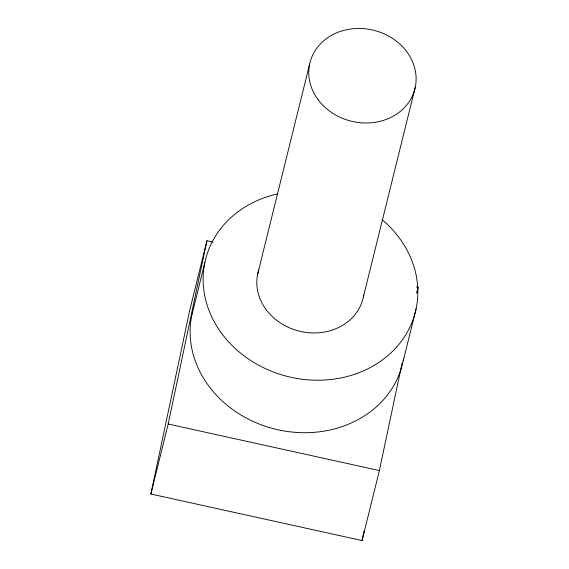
<?xml version="1.0" encoding="UTF-8"?>
<svg xmlns="http://www.w3.org/2000/svg" width="569" height="569" viewBox="0 0 569 569"><rect width="100%" height="100%" fill="white"/><g stroke="black" fill="none" stroke-linecap="round" stroke-linejoin="round"><path stroke-width="0.85" d="M402.155 362.858L379.381 470.57L362.062 540.55L150.87 494.013L189.619 310.724L206.938 240.744L212.998 242.081M150.87 494.013L168.189 424.026L206.938 240.744M362.062 540.55L364.082 530.998M416.842 293.362L418.13 287.281L416.401 286.904M204.883 262.401L191.895 314.892A108.138 93.65 13.9 0 0 278.113 429.801A108.138 93.65 13.9 0 0 403.087 361.429L416.074 308.939M257.679 274.038L309.636 64.084M363.278 297.31L415.235 87.356M416.864 292.402L418.13 287.281M168.189 424.026L379.381 470.57M363.733 294.735A54.069 46.829 13.9 0 1 299.806 331.265A54.069 46.829 13.9 0 1 258.81 269.82M382.091 219.62A108.138 93.65 13.9 0 1 376.607 363.897A108.138 93.65 13.9 0 1 215.587 324.174A108.138 93.65 13.9 0 1 277.764 193.887M192.08 314.038A108.138 93.65 13.9 0 1 192.685 311.499M403.585 358.868A108.138 93.65 13.9 0 1 403.257 360.582M318.256 99.895A54.069 46.829 13.9 0 0 410.925 98.821A54.069 46.829 13.9 0 0 358.129 28.45A54.069 46.829 13.9 0 0 318.256 99.895"/></g></svg>
